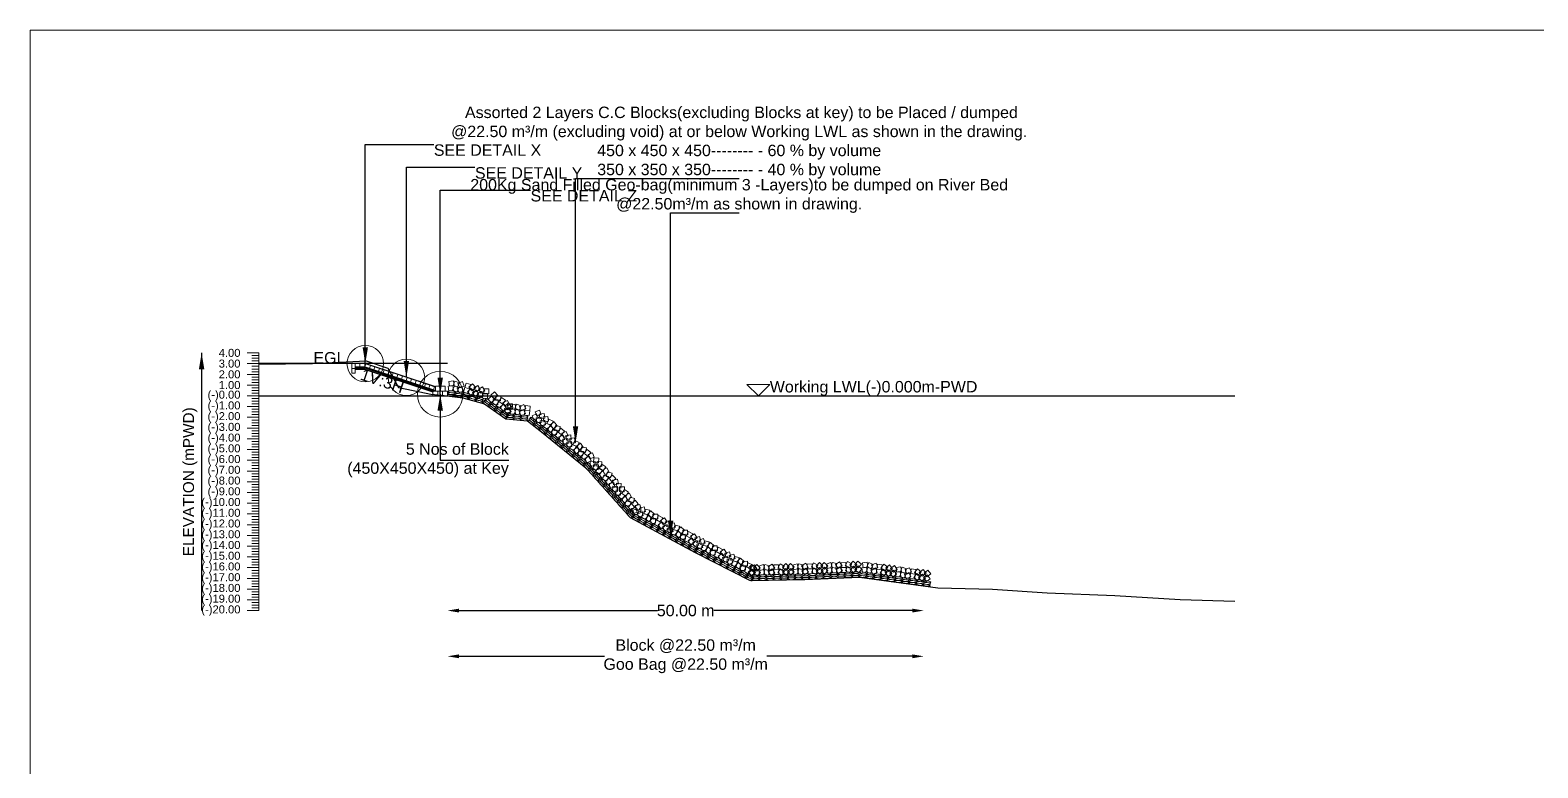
# Model space of a CAD drawing. Header units: inches. Extents: x 89000 to 845017, y -7071 to 0.
# Drawn here: x 610000 to 616595, y -3229 to 0 of the extents above; entities that cross this region are included whole.
import ezdxf

# ---------------------------------------------------------------- set-up
doc = ezdxf.new("R2010")
doc.units = ezdxf.units.IN
doc.header["$LTSCALE"] = 7
doc.header["$MEASUREMENT"] = 0
doc.header["$PDMODE"] = 3
for name, color, linetype, lineweight in [('Cross Section Labels', 7, 'Continuous', 9), ('Existing_Bed_Level for Xsection', 7, 'Continuous', 25), ('Long Section Labels', 7, 'Continuous', 9)]:
    doc.layers.add(name, color=color, linetype=linetype, lineweight=lineweight)
doc.styles.get("Standard").update_dxf_attribs({"font": 'arial.ttf'})
doc.dimstyles.new('Appron Lebeling Style', dxfattribs={"dimtxt": 50, "dimasz": 50, "dimexe": 0.18, "dimexo": 0.0625, "dimgap": 0.09, "dimtad": 0, "dimtih": 1, "dimtoh": 1, "dimdec": 4, "dimzin": 0, "dimdsep": 46, "dimtxsty": 'Standard', "dimcen": 0.09, "dimse1": 1, "dimse2": 1, "dimadec": 0, "dimazin": 0, "dimtfac": 1, "dimtdec": 4, "dimtofl": 0, "dimtmove": 0, "dimatfit": 3, "dimfxl": 1, "dimtolj": 1, "dimtzin": 0, "dimarcsym": 0})
doc.dimstyles.get("Standard").update_dxf_attribs({"dimtxt": 0.18, "dimasz": 0.18, "dimexe": 0.18, "dimexo": 0.0625, "dimgap": 0.09, "dimtad": 0, "dimtih": 1, "dimtoh": 1, "dimdec": 4, "dimzin": 0, "dimdsep": 46, "dimtxsty": 'Standard', "dimcen": 0.09, "dimadec": 0, "dimazin": 0, "dimtfac": 1, "dimtdec": 4, "dimtofl": 0, "dimtmove": 0, "dimatfit": 3, "dimfxl": 1, "dimtolj": 1, "dimtzin": 0, "dimarcsym": 0})

# ---------------------------------------------------------------- blocks, each defined once
blk = doc.blocks.new('*D325')
at = {"layer": 'Cross Section Labels', "color": 0, "lineweight": -2, "transparency": 16777216}
for p, q in [((611875.5, -2540.9), (612744.9, -2540.9)), ((613859.4, -2540.9), (612990.1, -2540.9))]:
    blk.add_line(p, q, dxfattribs=at)
at = {"layer": 'Cross Section Labels', "color": 0, "transparency": 16777216}
for points in [[(611875.5, -2532.6), (611875.5, -2549.2), (611825.5, -2540.9)], [(613859.4, -2532.6), (613859.4, -2549.2), (613909.4, -2540.9)]]:
    blk.add_solid(points, dxfattribs=at)
at = {"layer": 'Defpoints', "color": 0, "transparency": 16777216}
for p in [(611825.5, -1600.9), (613909.4, -2432.5), (613909.4, -2540.9)]:
    blk.add_point(p, dxfattribs=at)
at = {"layer": 'Cross Section Labels', "color": 0, "transparency": 16777216, "insert": (612867.5, -2540.9), "char_height": 50, "attachment_point": 5}
blk.add_mtext('\\A1;50.00 m', dxfattribs=at)
blk = doc.blocks.new('*D326')
at = {"layer": 'Cross Section Labels', "color": 0, "lineweight": -2, "transparency": 16777216}
for p, q in [((611875.5, -2740.9), (612511.9, -2740.9)), ((613859.4, -2740.9), (613223.1, -2740.9))]:
    blk.add_line(p, q, dxfattribs=at)
at = {"layer": 'Cross Section Labels', "color": 0, "transparency": 16777216}
for points in [[(611875.5, -2732.6), (611875.5, -2749.2), (611825.5, -2740.9)], [(613859.4, -2732.6), (613859.4, -2749.2), (613909.4, -2740.9)]]:
    blk.add_solid(points, dxfattribs=at)
at = {"layer": 'Defpoints', "color": 0, "transparency": 16777216}
for p in [(611825.5, -1600.9), (613909.4, -2432.5), (613909.4, -2740.9)]:
    blk.add_point(p, dxfattribs=at)
at = {"layer": 'Cross Section Labels', "color": 0, "transparency": 16777216, "insert": (612867.5, -2740.9), "char_height": 50, "attachment_point": 5}
blk.add_mtext('\\A1;Block @22.50 m³/m ^JGoo Bag @22.50 m³/m ', dxfattribs=at)

msp = doc.modelspace()

# ---------------------------------------------------------------- linework, layer by layer
at = {"layer": 'Cross Section Labels'}
for points in [[(610000, 0), (620000, 0), (620000, -7071), (610000, -7071)], [(613185.51721, -1600.89), (613235.51721, -1550.89), (613135.51721, -1550.89)]]:
    msp.add_lwpolyline(points, close=True, dxfattribs=at)
for centre, radius in [((611465.96721, -1459.89), 80), ((611645.74221, -1519.815), 80), ((611793.79221, -1593.84), 100)]:
    msp.add_circle(centre, radius, dxfattribs=at)
at = {"layer": 'Existing_Bed_Level for Xsection'}
for points in [[(611000, -1462.334), (611235.0373, -1459.561), (611470.06864, -1448.234), (611564.08475, -1479.489), (611611.08983, -1564.794), (611705.10594, -1583.359), (611752.11101, -1592.759), (611799.12205, -1597.459), (611893.1322, -1609.679), (611987.14831, -1636.469), (612081.16442, -1701.799), (612175.17458, -1710.729), (612236.79924, -1758.34), (612430.54214, -1916.26), (612624.29302, -2133.4), (612909.70413, -2286.15), (613149.30514, -2409.76), (613388.91501, -2404.12), (613628.5317, -2394.25), (613970.06649, -2440.78), (614209.65965, -2446.89), (614449.26023, -2463.34), (614745.02369, -2474.62), (615030.43167, -2492.95), (615270.02034, -2500)], [(611825.51721, -1459.89), (611000, -1459.89)], [(611772.64221, -1562.115), (611468.1379, -1460.61357), (611465.96721, -1459.89), (611463.67909, -1459.89), (611421.37909, -1459.89)], [(611421.37909, -1473.99), (611463.67909, -1473.99), (611772.64221, -1576.97771)], [(611421.37909, -1478.69), (611462.91639, -1478.69), (611766.06639, -1579.74)], [(611421.37909, -1483.39), (611462.15368, -1483.39), (611762.06721, -1583.36118)], [(611000, -1600.89), (615270.02034, -1600.89)]]:
    msp.add_lwpolyline(points, dxfattribs=at)
at = {"layer": 'Long Section Labels'}
for points in [[(611000, -1412.89), (610950, -1412.89)], [(611000, -1424.64), (610970, -1424.64)], [(611000, -1436.39), (610970, -1436.39)], [(611000, -1448.14), (610970, -1448.14)], [(611000, -2540.89), (611000, -2493.89), (611000, -2446.89), (611000, -2399.89), (611000, -2352.89), (611000, -2305.89), (611000, -2258.89), (611000, -2211.89), (611000, -2164.89), (611000, -2117.89), (611000, -2070.89), (611000, -2023.89), (611000, -1976.89), (611000, -1929.89), (611000, -1882.89), (611000, -1835.89), (611000, -1788.89), (611000, -1741.89), (611000, -1694.89), (611000, -1647.89), (611000, -1600.89), (611000, -1553.89), (611000, -1506.89), (611000, -1459.89), (611000, -1412.89)], [(611000, -1459.89), (610950, -1459.89)], [(611000, -1506.89), (610950, -1506.89)], [(611000, -1471.64), (610970, -1471.64)], [(611000, -1483.39), (610970, -1483.39)], [(611000, -1495.14), (610970, -1495.14)], [(611000, -1553.89), (610950, -1553.89)], [(611000, -1518.64), (610970, -1518.64)], [(611000, -1530.39), (610970, -1530.39)], [(611000, -1542.14), (610970, -1542.14)], [(611000, -1565.64), (610970, -1565.64)], [(611000, -1577.39), (610970, -1577.39)], [(611000, -1600.89), (610950, -1600.89)], [(611000, -1647.89), (610950, -1647.89)], [(611000, -1589.14), (610970, -1589.14)], [(611000, -1612.64), (610970, -1612.64)], [(611000, -1624.39), (610970, -1624.39)], [(611000, -1636.14), (610970, -1636.14)], [(611000, -1694.89), (610950, -1694.89)], [(611000, -1659.64), (610970, -1659.64)], [(611000, -1671.39), (610970, -1671.39)], [(611000, -1683.14), (610970, -1683.14)], [(611000, -1706.64), (610970, -1706.64)], [(611000, -1741.89), (610950, -1741.89)], [(611000, -1718.39), (610970, -1718.39)], [(611000, -1730.14), (610970, -1730.14)], [(611000, -1753.64), (610970, -1753.64)], [(611000, -1765.39), (610970, -1765.39)], [(611000, -1777.14), (610970, -1777.14)], [(611000, -1788.89), (610950, -1788.89)], [(611000, -1835.89), (610950, -1835.89)], [(611000, -1800.64), (610970, -1800.64)], [(611000, -1812.39), (610970, -1812.39)], [(611000, -1824.14), (610970, -1824.14)], [(611000, -1882.89), (610950, -1882.89)], [(611000, -1847.64), (610970, -1847.64)], [(611000, -1859.39), (610970, -1859.39)], [(611000, -1871.14), (610970, -1871.14)], [(611000, -1894.64), (610970, -1894.64)], [(611000, -1906.39), (610970, -1906.39)], [(611000, -1929.89), (610950, -1929.89)], [(611000, -1976.89), (610950, -1976.89)], [(611000, -1918.14), (610970, -1918.14)], [(611000, -1941.64), (610970, -1941.64)], [(611000, -1953.39), (610970, -1953.39)], [(611000, -1965.14), (610970, -1965.14)], [(611000, -2023.89), (610950, -2023.89)], [(611000, -1988.64), (610970, -1988.64)], [(611000, -2000.39), (610970, -2000.39)], [(611000, -2012.14), (610970, -2012.14)], [(611000, -2035.64), (610970, -2035.64)], [(611000, -2070.89), (610950, -2070.89)], [(611000, -2047.39), (610970, -2047.39)], [(611000, -2059.14), (610970, -2059.14)], [(611000, -2082.64), (610970, -2082.64)], [(611000, -2094.39), (610970, -2094.39)], [(611000, -2106.14), (610970, -2106.14)], [(611000, -2117.89), (610950, -2117.89)], [(611000, -2164.89), (610950, -2164.89)], [(611000, -2129.64), (610970, -2129.64)], [(611000, -2141.39), (610970, -2141.39)], [(611000, -2153.14), (610970, -2153.14)], [(611000, -2211.89), (610950, -2211.89)], [(611000, -2176.64), (610970, -2176.64)], [(611000, -2188.39), (610970, -2188.39)], [(611000, -2200.14), (610970, -2200.14)], [(611000, -2223.64), (610970, -2223.64)], [(611000, -2235.39), (610970, -2235.39)], [(611000, -2258.89), (610950, -2258.89)], [(611000, -2305.89), (610950, -2305.89)], [(611000, -2247.14), (610970, -2247.14)], [(611000, -2270.64), (610970, -2270.64)], [(611000, -2282.39), (610970, -2282.39)], [(611000, -2294.14), (610970, -2294.14)], [(611000, -2352.89), (610950, -2352.89)], [(611000, -2317.64), (610970, -2317.64)], [(611000, -2329.39), (610970, -2329.39)], [(611000, -2341.14), (610970, -2341.14)], [(611000, -2364.64), (610970, -2364.64)], [(611000, -2399.89), (610950, -2399.89)], [(611000, -2376.39), (610970, -2376.39)], [(611000, -2388.14), (610970, -2388.14)], [(611000, -2411.64), (610970, -2411.64)], [(611000, -2423.39), (610970, -2423.39)], [(611000, -2435.14), (610970, -2435.14)], [(611000, -2446.89), (610950, -2446.89)], [(611000, -2493.89), (610950, -2493.89)], [(611000, -2458.64), (610970, -2458.64)], [(611000, -2470.39), (610970, -2470.39)], [(611000, -2482.14), (610970, -2482.14)], [(611000, -2505.64), (610970, -2505.64)], [(611000, -2540.89), (610950, -2540.89)], [(611000, -2517.39), (610970, -2517.39)], [(611000, -2529.14), (610970, -2529.14)]]:
    msp.add_lwpolyline(points, dxfattribs=at)
for points in [[(611421.37909, -1459.89), (611407.27909, -1459.89), (611407.27909, -1481.04), (611421.37909, -1481.04)], [(611421.37909, -1481.04), (611407.27909, -1481.04), (611407.27909, -1502.19), (611421.37909, -1502.19)], [(611442.52909, -1459.89), (611421.37909, -1459.89), (611421.37909, -1473.99), (611442.52909, -1473.99)], [(611463.67909, -1459.89), (611442.52909, -1459.89), (611442.52909, -1473.99), (611463.67909, -1473.99)], [(611488.20256, -1467.30178), (611468.1379, -1460.61357), (611463.67909, -1473.99), (611483.74374, -1480.67822)], [(611508.26721, -1473.99), (611488.20256, -1467.30178), (611483.74374, -1480.67822), (611503.8084, -1487.36643)], [(611528.33186, -1480.67822), (611508.26721, -1473.99), (611503.8084, -1487.36643), (611523.87305, -1494.05465)], [(611548.39651, -1487.36643), (611528.33186, -1480.67822), (611523.87305, -1494.05465), (611543.9377, -1500.74287)], [(611568.46116, -1494.05465), (611548.39651, -1487.36643), (611543.9377, -1500.74287), (611564.00235, -1507.43109)], [(611588.52581, -1500.74287), (611568.46116, -1494.05465), (611564.00235, -1507.43109), (611584.067, -1514.1193)], [(611608.59047, -1507.43109), (611588.52581, -1500.74287), (611584.067, -1514.1193), (611604.13165, -1520.80752)], [(611628.65512, -1514.1193), (611608.59047, -1507.43109), (611604.13165, -1520.80752), (611624.19631, -1527.49574)], [(611648.71977, -1520.80752), (611628.65512, -1514.1193), (611624.19631, -1527.49574), (611644.26096, -1534.18396)], [(611668.78442, -1527.49574), (611648.71977, -1520.80752), (611644.26096, -1534.18396), (611664.32561, -1540.87217)], [(611688.84907, -1534.18396), (611668.78442, -1527.49574), (611664.32561, -1540.87217), (611684.39026, -1547.56039)], [(611708.91373, -1540.87217), (611688.84907, -1534.18396), (611684.39026, -1547.56039), (611704.45491, -1554.24861)], [(611728.97838, -1547.56039), (611708.91373, -1540.87217), (611704.45491, -1554.24861), (611724.51957, -1560.93682)], [(611749.04303, -1554.24861), (611728.97838, -1547.56039), (611724.51957, -1560.93682), (611744.58422, -1567.62504)], [(611769.10768, -1560.93682), (611749.04303, -1554.24861), (611744.58422, -1567.62504), (611764.64887, -1574.31326)], [(611783.21721, -1579.74), (611762.06721, -1579.74), (611762.06721, -1600.89), (611783.21721, -1600.89)], [(611793.79221, -1558.59), (611772.64221, -1558.59), (611772.64221, -1579.74), (611793.79221, -1579.74)], [(611804.36721, -1579.74), (611783.21721, -1579.74), (611783.21721, -1600.89), (611804.36721, -1600.89)], [(611814.94221, -1558.59), (611793.79221, -1558.59), (611793.79221, -1579.74), (611814.94221, -1579.74)], [(611825.51721, -1579.74), (611804.36721, -1579.74), (611804.36721, -1600.89), (611825.51721, -1600.89)], [(611849.53927, -1556.11476), (611828.57532, -1558.91395), (611831.37451, -1579.8779), (611852.33846, -1577.07871)], [(611852.26553, -1535.14121), (611831.30159, -1537.9404), (611834.10078, -1558.90434), (611855.06472, -1556.10515)], [(611875.2391, -1564.97959), (611855.68743, -1556.91394), (611847.62178, -1576.46561), (611867.17345, -1584.53126)], [(611877.96537, -1544.00603), (611858.4137, -1535.94038), (611850.34805, -1555.49205), (611869.89972, -1563.5577)], [(611888.11278, -1559.62602), (611868.58115, -1567.74008), (611876.69522, -1587.27171), (611896.22684, -1579.15764)], [(611890.83904, -1538.65246), (611871.30742, -1546.76653), (611879.42148, -1566.29816), (611898.95311, -1558.18409)], [(611921.28473, -1570.78503), (611900.9444, -1564.98903), (611895.1484, -1585.32936), (611915.48873, -1591.12536)], [(611927.08072, -1550.44471), (611906.7404, -1544.64871), (611900.9444, -1564.98903), (611921.28473, -1570.78503)], [(611943.51047, -1584.08045), (611928.78414, -1568.89962), (611913.60331, -1583.62595), (611928.32964, -1598.80678)], [(611949.30647, -1563.74012), (611934.58014, -1548.55929), (611919.39931, -1563.28562), (611934.12564, -1578.46645)], [(611953.00133, -1575.26805), (611934.51607, -1585.54508), (611944.7931, -1604.03035), (611963.27837, -1593.75331)], [(611958.79733, -1554.92772), (611940.31206, -1565.20475), (611950.5891, -1583.69002), (611969.07436, -1573.41299)], [(611983.62196, -1599.53786), (611973.33021, -1581.06078), (611954.85313, -1591.35253), (611965.14488, -1609.82961)], [(611989.41796, -1579.19753), (611979.12621, -1560.72046), (611960.64913, -1571.01221), (611970.94088, -1589.48928)], [(612006.11248, -1570.49205), (611984.96505, -1570.16226), (611984.63525, -1591.30968), (612005.78268, -1591.63948)], [(612000.31648, -1590.83238), (611979.16905, -1590.50258), (611978.83925, -1611.65001), (611999.98668, -1611.97981)], [(612033.12309, -1617.24703), (612019.47341, -1601.09127), (612003.31765, -1614.74096), (612016.96733, -1630.89672)], [(612045.19208, -1599.87861), (612031.5424, -1583.72285), (612015.38663, -1597.37253), (612029.03632, -1613.5283)], [(612047.01648, -1618.41575), (612025.94156, -1616.63529), (612024.1611, -1637.71021), (612045.23603, -1639.49067)], [(612059.08547, -1601.04732), (612038.01054, -1599.26687), (612036.23009, -1620.34179), (612057.30501, -1622.12225)], [(612067.67592, -1637.48225), (612050.3075, -1625.41326), (612038.23851, -1642.78168), (612055.60694, -1654.85067)], [(612079.74491, -1620.11382), (612062.37648, -1608.04484), (612050.3075, -1625.41326), (612067.67592, -1637.48225)], [(612084.4003, -1657.25715), (612075.38184, -1638.12629), (612056.25098, -1647.14475), (612065.26944, -1666.27561)], [(612096.46928, -1639.88873), (612087.45083, -1620.75787), (612068.31996, -1629.77633), (612077.33842, -1648.90719)], [(612106.39384, -1648.24385), (612092.91329, -1631.94669), (612076.61614, -1645.42724), (612090.09668, -1661.72439)], [(612108.302, -1634.62358), (612087.48512, -1638.36256), (612091.2241, -1659.17944), (612112.04098, -1655.44046)], [(612121.22667, -1636.64731), (612100.37195, -1640.16911), (612103.89375, -1661.02383), (612124.74847, -1657.50204)], [(612147.21743, -1644.61895), (612127.39878, -1637.2336), (612120.01343, -1657.05226), (612139.83208, -1664.4376)], [(612159.89846, -1638.82381), (612140.65883, -1647.60782), (612149.44284, -1666.84746), (612168.68248, -1658.06344)], [(612187.2535, -1645.30807), (612166.19828, -1643.30804), (612164.19825, -1664.36326), (612185.25347, -1666.36329)], [(612104.39381, -1669.29907), (612090.91326, -1653.00191), (612074.6161, -1666.48246), (612088.09665, -1682.77962)], [(612096.23301, -1651.992), (612075.41613, -1655.73098), (612079.15511, -1676.54787), (612099.97199, -1672.80889)], [(612119.22664, -1657.70254), (612098.37192, -1661.22433), (612101.89372, -1682.07905), (612122.74844, -1678.55726)], [(612145.2174, -1665.67417), (612125.39875, -1658.28882), (612118.0134, -1678.10748), (612137.83205, -1685.49283)], [(612157.89843, -1659.87903), (612138.6588, -1668.66304), (612147.44281, -1687.90268), (612166.68245, -1679.11866)], [(612185.25347, -1666.36329), (612164.19825, -1664.36326), (612162.19822, -1685.41848), (612183.25344, -1687.41851)], [(612223.08458, -1699.18772), (612215.0438, -1679.62581), (612195.48189, -1687.66659), (612203.52267, -1707.2285)], [(612236.01532, -1682.45098), (612227.97454, -1662.88907), (612208.41263, -1670.92985), (612216.45341, -1690.49177)], [(612235.1681, -1694.52688), (612214.18895, -1697.20977), (612216.87184, -1718.18892), (612237.85099, -1715.50603)], [(612248.09884, -1677.79015), (612227.1197, -1680.47304), (612229.80259, -1701.45218), (612250.78173, -1698.76929)], [(612254.59501, -1728.42735), (612251.89541, -1707.45035), (612230.91841, -1710.14994), (612233.618, -1731.12694)], [(612267.52575, -1711.69061), (612264.82616, -1690.71361), (612243.84915, -1693.4132), (612246.54875, -1714.39021)], [(612287.50744, -1711.10845), (612268.21187, -1702.44801), (612259.55142, -1721.74358), (612278.847, -1730.40403)], [(612274.14474, -1727.50238), (612254.84917, -1718.84193), (612246.18872, -1738.1375), (612265.48429, -1746.79795)], [(612291.32379, -1748.57242), (612278.95044, -1731.4195), (612261.79752, -1743.79286), (612274.17087, -1760.94578)], [(612304.68649, -1732.1785), (612292.31314, -1715.02558), (612275.16022, -1727.39893), (612287.53357, -1744.55185)], [(612305.08701, -1750.80089), (612284.21013, -1747.41291), (612280.82215, -1768.28979), (612301.69903, -1771.67777)], [(612318.44971, -1734.40697), (612297.57283, -1731.01899), (612294.18485, -1751.89587), (612315.06173, -1755.28385)], [(612324.22681, -1771.39243), (612307.83289, -1758.02973), (612294.47019, -1774.42365), (612310.86411, -1787.78635)], [(612337.58952, -1754.99851), (612321.19559, -1741.63581), (612307.83289, -1758.02973), (612324.22681, -1771.39243)], [(612339.38889, -1792.38917), (612331.86085, -1772.62427), (612312.09596, -1780.15231), (612319.624, -1799.91721)], [(612352.7516, -1775.99525), (612345.22355, -1756.23035), (612325.45866, -1763.75839), (612332.9867, -1783.52329)], [(612364.95252, -1771.65103), (612343.91056, -1773.78605), (612346.04558, -1794.82801), (612367.08754, -1792.69299)], [(612351.58982, -1788.04495), (612330.54786, -1790.17997), (612332.68288, -1811.22193), (612353.72484, -1809.08691)], [(612370.12629, -1822.44038), (612367.97451, -1801.40013), (612346.93426, -1803.5519), (612349.08603, -1824.59216)], [(612383.48899, -1806.04646), (612381.33721, -1785.0062), (612360.29696, -1787.15798), (612362.44873, -1808.19823)], [(612388.90221, -1821.04128), (612369.60663, -1812.38083), (612360.94619, -1831.67641), (612380.24176, -1840.33685)], [(612402.26491, -1804.64736), (612382.96934, -1795.98691), (612374.30889, -1815.28248), (612393.60446, -1823.94293)], [(612406.08126, -1842.11133), (612393.70791, -1824.95841), (612376.55499, -1837.33176), (612388.92834, -1854.48468)], [(612419.44396, -1825.7174), (612407.07061, -1808.56448), (612389.91769, -1820.93784), (612402.29104, -1838.09076)], [(612419.84447, -1844.33979), (612398.96759, -1840.95182), (612395.57962, -1861.82869), (612416.4565, -1865.21667)], [(612433.20717, -1827.94587), (612412.33029, -1824.55789), (612408.94232, -1845.43477), (612429.8192, -1848.82275)], [(612452.34698, -1848.53741), (612435.95306, -1835.17471), (612422.59036, -1851.56863), (612438.98428, -1864.93133)], [(612438.98428, -1864.93133), (612422.59036, -1851.56863), (612409.22766, -1867.96256), (612425.62158, -1881.32526)], [(612454.14636, -1885.92807), (612446.61832, -1866.16318), (612426.85342, -1873.69122), (612434.38147, -1893.45611)], [(612467.50906, -1869.53415), (612459.98102, -1849.76925), (612440.21613, -1857.29729), (612447.74417, -1877.06219)], [(612471.36819, -1887.66494), (612450.25285, -1886.45456), (612449.04247, -1907.5699), (612470.15781, -1908.78028)], [(612484.24791, -1924.55341), (612485.44147, -1903.43712), (612464.32518, -1902.24355), (612463.13161, -1923.35984)], [(612487.14925, -1873.58373), (612466.03391, -1872.37334), (612464.82353, -1893.48868), (612485.93887, -1894.69906)], [(612500.02897, -1910.4722), (612501.22254, -1889.3559), (612480.10624, -1888.16234), (612478.91267, -1909.27863)], [(612518.79056, -1912.05189), (612501.10238, -1900.45659), (612489.50708, -1918.14477), (612507.19525, -1929.74007)], [(612503.00949, -1926.13311), (612485.32132, -1914.53781), (612473.72602, -1932.22598), (612491.41419, -1943.82128)], [(612516.65042, -1949.64888), (612507.13725, -1930.75915), (612488.24751, -1940.27233), (612497.76069, -1959.16206)], [(612529.88992, -1954.02015), (612509.80867, -1947.38193), (612503.17045, -1967.46318), (612523.2517, -1974.1014)], [(612532.43149, -1935.56767), (612522.91831, -1916.67794), (612504.02858, -1926.19112), (612513.54176, -1945.08085)], [(612545.54253, -1977.37265), (612531.46132, -1961.59159), (612515.68026, -1975.67281), (612529.76147, -1991.45387)], [(612545.67098, -1939.93894), (612525.58973, -1933.30072), (612518.95151, -1953.38197), (612539.03276, -1960.02019)], [(612561.3236, -1963.29144), (612547.24238, -1947.51038), (612531.46132, -1961.59159), (612545.54253, -1977.37265)], [(612572.98436, -1986.41672), (612568.66781, -1965.71189), (612547.96298, -1970.02844), (612552.27954, -1990.73327)], [(612557.2033, -2000.49793), (612552.88675, -1979.7931), (612532.18192, -1984.10966), (612536.49847, -2004.81448)], [(612569.93668, -1998.13238), (612548.82135, -1996.922), (612547.61096, -2018.03733), (612568.7263, -2019.24772)], [(612582.8164, -2035.02085), (612584.00997, -2013.90455), (612562.89367, -2012.71099), (612561.70011, -2033.82728)], [(612585.71775, -1984.05116), (612564.60241, -1982.84078), (612563.39203, -2003.95612), (612584.50736, -2005.1665)], [(612601.57799, -2036.60054), (612583.88981, -2025.00524), (612572.29451, -2042.69342), (612589.98269, -2054.28872)], [(612598.59746, -2020.93964), (612599.79103, -1999.82334), (612578.67473, -1998.62977), (612577.48117, -2019.74607)], [(612615.21892, -2060.11632), (612605.70574, -2041.22659), (612586.81601, -2050.73977), (612596.32919, -2069.6295)], [(612617.35905, -2022.51933), (612599.67088, -2010.92403), (612588.07557, -2028.6122), (612605.76375, -2040.2075)], [(612630.99998, -2046.03511), (612621.4868, -2027.14537), (612602.59707, -2036.65855), (612612.11025, -2055.54828)], [(612644.23947, -2050.40638), (612624.15822, -2043.76816), (612617.52, -2063.84941), (612637.60125, -2070.48763)], [(612628.45841, -2064.48759), (612608.37716, -2057.84937), (612601.73894, -2077.93062), (612621.82019, -2084.56884)], [(612644.11103, -2087.84009), (612630.02981, -2072.05903), (612614.24875, -2086.14024), (612628.32996, -2101.92131)], [(612659.89209, -2073.75888), (612645.81088, -2057.97782), (612630.02981, -2072.05903), (612644.11103, -2087.84009)], [(612655.77179, -2110.96537), (612651.45524, -2090.26054), (612630.75041, -2094.57709), (612635.06697, -2115.28192)], [(612657.28786, -2094.91488), (612637.04288, -2101.03561), (612643.16361, -2121.28059), (612663.40859, -2115.15986)], [(612671.55286, -2096.88415), (612667.2363, -2076.17933), (612646.53147, -2080.49588), (612650.84803, -2101.20071)], [(612667.26779, -2076.26753), (612647.02281, -2082.38826), (612653.14354, -2102.63324), (612673.38852, -2096.51251)], [(612682.06156, -2125.12929), (612675.92471, -2104.88919), (612655.68461, -2111.02604), (612661.82146, -2131.26614)], [(612692.04148, -2106.48194), (612685.90463, -2086.24184), (612665.66454, -2092.37869), (612671.80139, -2112.61879)], [(612710.20304, -2101.51701), (612689.60712, -2096.70756), (612684.79768, -2117.30348), (612705.39359, -2122.11293)], [(612731.09536, -2118.91177), (612715.6693, -2104.44252), (612701.20005, -2119.86857), (612716.62611, -2134.33783)], [(612700.22311, -2120.16436), (612679.6272, -2115.35491), (612674.81775, -2135.95082), (612695.41366, -2140.76027)], [(612721.11543, -2137.55912), (612705.68938, -2123.08986), (612691.22012, -2138.51592), (612706.64618, -2152.98517)], [(612735.05077, -2137.11365), (612713.91133, -2137.7818), (612714.57947, -2158.92124), (612735.71892, -2158.2531)], [(612745.0307, -2118.4663), (612723.89126, -2119.13445), (612724.5594, -2140.27389), (612745.69885, -2139.60575)], [(612757.77611, -2153.66366), (612739.12876, -2143.68374), (612729.14883, -2162.33108), (612747.79618, -2172.31101)], [(612767.75604, -2135.01632), (612749.10869, -2125.03639), (612739.12876, -2143.68374), (612757.77611, -2153.66366)], [(612776.67468, -2171.3723), (612765.50481, -2153.41244), (612747.54495, -2164.58231), (612758.71482, -2182.54216)], [(612786.65461, -2152.72495), (612775.48474, -2134.76509), (612757.52488, -2145.93496), (612768.69475, -2163.89482)], [(612787.81929, -2164.77437), (612767.57431, -2170.8951), (612773.69504, -2191.14008), (612793.94002, -2185.01935)], [(612797.79922, -2146.12703), (612777.55424, -2152.24776), (612783.67497, -2172.49274), (612803.91995, -2166.37201)], [(612812.59298, -2194.98878), (612806.45613, -2174.74868), (612786.21604, -2180.88553), (612792.35289, -2201.12563)], [(612822.57291, -2176.34143), (612816.43606, -2156.10134), (612796.19596, -2162.23819), (612802.33281, -2182.47828)], [(612840.73447, -2171.3765), (612820.13855, -2166.56705), (612815.3291, -2187.16297), (612835.92502, -2191.97242)], [(612861.62679, -2188.77126), (612846.20073, -2174.30201), (612831.73148, -2189.72807), (612847.15753, -2204.19732)], [(612830.75454, -2190.02385), (612810.15863, -2185.2144), (612805.34918, -2205.81032), (612825.94509, -2210.61977)], [(612851.64686, -2207.41861), (612836.2208, -2192.94936), (612821.75155, -2208.37541), (612837.17761, -2222.84467)], [(612865.5822, -2206.97314), (612844.44276, -2207.64129), (612845.1109, -2228.78073), (612866.25035, -2228.11259)], [(612875.56213, -2188.3258), (612854.42268, -2188.99394), (612855.09083, -2210.13339), (612876.23027, -2209.46524)], [(612888.30754, -2223.52316), (612869.66019, -2213.54323), (612859.68026, -2232.19058), (612878.32761, -2242.1705)], [(612898.28746, -2204.87581), (612879.64012, -2194.89588), (612869.66019, -2213.54323), (612888.30754, -2223.52316)], [(612907.20611, -2241.23179), (612896.03624, -2223.27193), (612878.07638, -2234.4418), (612889.24625, -2252.40166)], [(612917.18604, -2222.58444), (612906.01617, -2204.62458), (612888.05631, -2215.79445), (612899.22618, -2233.75431)], [(612918.35072, -2234.63387), (612898.10574, -2240.7546), (612904.22647, -2260.99958), (612924.47145, -2254.87885)], [(612928.33064, -2215.98652), (612908.08566, -2222.10725), (612914.2064, -2242.35223), (612934.45137, -2236.2315)], [(612952.49546, -2245.54939), (612946.05333, -2225.40438), (612925.90832, -2231.84651), (612932.35044, -2251.99152)], [(612970.57988, -2240.31048), (612949.91361, -2235.81293), (612945.41607, -2256.4792), (612966.08233, -2260.97675)], [(612942.79857, -2264.34548), (612936.35644, -2244.20047), (612916.21143, -2250.64259), (612922.65356, -2270.78761)], [(612960.88299, -2259.10656), (612940.21672, -2254.60902), (612935.71918, -2275.27529), (612956.38545, -2279.77283)], [(612982.03589, -2276.1835), (612966.39286, -2261.9491), (612952.15846, -2277.59213), (612967.80149, -2291.82653)], [(612991.73277, -2257.38741), (612976.08974, -2243.15301), (612961.85535, -2258.79604), (612977.49838, -2273.03044)], [(612995.9629, -2275.52742), (612974.83597, -2276.51506), (612975.82361, -2297.64199), (612996.95054, -2296.65435)], [(613005.65979, -2256.73133), (612984.53286, -2257.71897), (612985.5205, -2278.8459), (613006.64743, -2277.85826)], [(613018.93583, -2291.73199), (613000.13974, -2282.0351), (612990.44286, -2300.83119), (613009.23894, -2310.52808)], [(613028.63272, -2272.93591), (613009.83663, -2263.23902), (613000.13974, -2282.0351), (613018.93583, -2291.73199)], [(613038.09995, -2309.15291), (613026.65985, -2291.36396), (613008.87091, -2302.80405), (613020.311, -2320.593)], [(613047.79684, -2290.35682), (613036.35674, -2272.56787), (613018.5678, -2284.00797), (613030.00789, -2301.79692)], [(613049.14354, -2302.38726), (613028.99341, -2308.81334), (613035.41949, -2328.96348), (613055.56962, -2322.5374)], [(613058.84043, -2283.59117), (613038.6903, -2290.01726), (613045.11638, -2310.16739), (613065.26651, -2303.74131)], [(613084.06806, -2313.42761), (613077.62593, -2293.2826), (613057.48092, -2299.72473), (613063.92305, -2319.86974)], [(613102.15248, -2308.1887), (613081.48621, -2303.69115), (613076.98867, -2324.35742), (613097.65494, -2328.85496)], [(613074.37117, -2332.2237), (613067.92904, -2312.07869), (613047.78403, -2318.52081), (613054.22616, -2338.66583)], [(613092.45559, -2326.98478), (613071.78933, -2322.48724), (613067.29178, -2343.15351), (613087.95805, -2347.65105)], [(613113.60849, -2344.06172), (613097.96546, -2329.82732), (613083.73106, -2345.47035), (613099.37409, -2359.70475)], [(613123.30538, -2325.26563), (613107.66235, -2311.03123), (613093.42795, -2326.67426), (613109.07098, -2340.90866)], [(613127.5355, -2343.40564), (613106.40858, -2344.39328), (613107.39622, -2365.52021), (613128.52314, -2364.53257)], [(613137.23239, -2324.60955), (613116.10546, -2325.59719), (613117.09311, -2346.72412), (613138.22003, -2345.73648)], [(613150.50843, -2359.61021), (613131.71235, -2349.91332), (613122.01546, -2368.70941), (613140.81155, -2378.4063)], [(613160.20532, -2340.81413), (613141.40924, -2331.11724), (613131.71235, -2349.91332), (613150.50843, -2359.61021)], [(613169.67256, -2377.03112), (613158.23246, -2359.24218), (613140.44351, -2370.68227), (613151.88361, -2388.47122)], [(613157.44746, -2338.89847), (613142.84213, -2354.19574), (613158.13941, -2368.80108), (613172.74474, -2353.5038)], [(613157.94516, -2360.04261), (613143.33983, -2375.33989), (613158.6371, -2389.94522), (613173.24244, -2374.64795)], [(613179.36944, -2358.23504), (613167.92935, -2340.44609), (613150.1404, -2351.88619), (613161.5805, -2369.67514)], [(613193.8886, -2352.9942), (613178.5797, -2338.40105), (613163.98655, -2353.70995), (613179.29546, -2368.3031)], [(613194.3863, -2374.13834), (613179.0774, -2359.54519), (613164.48425, -2374.8541), (613179.79315, -2389.44725)], [(613207.2499, -2339.72889), (613186.95623, -2345.68621), (613192.91355, -2365.97987), (613213.20721, -2360.02256)], [(613207.74759, -2360.87303), (613187.45393, -2366.83035), (613193.41124, -2387.12402), (613213.70491, -2381.1667)], [(613233.99955, -2344.57889), (613213.44807, -2339.583), (613208.45218, -2360.13448), (613229.00366, -2365.13037)], [(613234.49725, -2365.72303), (613213.94577, -2360.72714), (613208.94987, -2381.27862), (613229.50136, -2386.27452)], [(613245.90842, -2337.3283), (613227.83932, -2348.32057), (613238.83159, -2366.38967), (613256.9007, -2355.3974)], [(613246.40612, -2358.47244), (613228.33702, -2369.46472), (613239.32929, -2387.53382), (613257.39839, -2376.54155)], [(613273.83738, -2340.54037), (613252.69323, -2341.03807), (613253.19093, -2362.18221), (613274.33507, -2361.68451)], [(613274.33507, -2361.68451), (613253.19093, -2362.18221), (613253.68863, -2383.32635), (613274.83277, -2382.82866)], [(613299.00641, -2346.64542), (613280.44012, -2336.51548), (613270.31018, -2355.08177), (613288.87647, -2365.21171)], [(613299.5041, -2367.78957), (613280.93782, -2357.65963), (613270.80788, -2376.22591), (613289.37416, -2386.35585)], [(613305.45647, -2335.41459), (613290.85113, -2350.71187), (613306.14841, -2365.3172), (613320.75374, -2350.01993)], [(613305.95416, -2356.55874), (613291.34883, -2371.85601), (613306.64611, -2386.46135), (613321.25144, -2371.16407)], [(613341.89761, -2349.51032), (613326.5887, -2334.91718), (613311.99556, -2350.22608), (613327.30446, -2364.81923)], [(613342.3953, -2370.65447), (613327.0864, -2356.06132), (613312.49325, -2371.37022), (613327.80216, -2385.96337)], [(613355.2589, -2336.24501), (613334.96523, -2342.20233), (613340.92255, -2362.496), (613361.21622, -2356.53868)], [(613355.7566, -2357.38916), (613335.46293, -2363.34647), (613341.42025, -2383.64014), (613361.71391, -2377.68282)], [(613382.00856, -2341.09501), (613361.45707, -2336.09912), (613356.46118, -2356.65061), (613377.01267, -2361.6465)], [(613382.50625, -2362.23916), (613361.95477, -2357.24326), (613356.95888, -2377.79475), (613377.51036, -2382.79064)], [(613392.6775, -2333.76715), (613374.80503, -2345.07632), (613386.1142, -2362.94879), (613403.98667, -2351.63962)], [(613393.54795, -2354.89923), (613375.67548, -2366.2084), (613386.98465, -2384.08087), (613404.85712, -2372.7717)], [(613420.65875, -2336.48625), (613399.52667, -2337.3567), (613400.39712, -2358.48878), (613421.5292, -2357.61834)], [(613421.5292, -2357.61834), (613400.39712, -2358.48878), (613401.26756, -2379.62086), (613422.39964, -2378.75042)], [(613445.93152, -2342.14656), (613427.1895, -2332.34557), (613417.38851, -2351.08758), (613436.13053, -2360.88857)], [(613446.80196, -2363.27864), (613428.05995, -2353.47765), (613418.25896, -2372.21966), (613437.00097, -2382.02065)], [(613452.18254, -2330.80374), (613437.84921, -2346.35617), (613453.40164, -2360.68951), (613467.73498, -2345.13708)], [(613453.05299, -2351.93582), (613438.71966, -2367.48825), (613454.27209, -2381.82159), (613468.60542, -2366.26916)], [(613488.86657, -2344.25473), (613473.30273, -2329.93379), (613458.98178, -2345.49763), (613474.54562, -2359.81857)], [(613489.73701, -2365.38681), (613474.17317, -2351.06587), (613459.85223, -2366.62971), (613475.41607, -2380.95065)], [(613501.99188, -2330.75589), (613481.80641, -2337.07011), (613488.12063, -2357.25557), (613508.3061, -2350.94135)], [(613502.86232, -2351.88797), (613482.67686, -2358.20219), (613488.99108, -2378.38766), (613509.17655, -2372.07343)], [(613528.82289, -2335.13346), (613508.18651, -2330.50072), (613503.55378, -2351.13711), (613524.19016, -2355.76984)], [(613529.69334, -2356.26554), (613509.05696, -2351.6328), (613504.42422, -2372.26919), (613525.0606, -2376.90192)], [(613540.60207, -2327.67402), (613522.7296, -2338.98319), (613534.03877, -2356.85566), (613551.91124, -2345.54649)], [(613541.47251, -2348.8061), (613523.60004, -2360.11527), (613534.90921, -2377.98774), (613552.78168, -2366.67857)], [(613568.58331, -2330.39313), (613547.45123, -2331.26357), (613548.32168, -2352.39565), (613569.45376, -2351.52521)], [(613569.45376, -2351.52521), (613548.32168, -2352.39565), (613549.19213, -2373.52773), (613570.32421, -2372.65729)], [(613593.85608, -2336.05343), (613575.11406, -2326.25244), (613565.31307, -2344.99445), (613584.05509, -2354.79544)], [(613594.72653, -2357.18551), (613575.98451, -2347.38452), (613566.18352, -2366.12653), (613584.92554, -2375.92752)], [(613600.10711, -2324.71061), (613585.77378, -2340.26304), (613601.32621, -2354.59638), (613615.65954, -2339.04395)], [(613600.97755, -2345.84269), (613586.64422, -2361.39512), (613602.19665, -2375.72846), (613616.52998, -2360.17603)], [(613636.79113, -2338.1616), (613621.22729, -2323.84066), (613606.90635, -2339.4045), (613622.47019, -2353.72544)], [(613637.66158, -2359.29368), (613622.09774, -2344.97274), (613607.77679, -2360.53658), (613623.34063, -2374.85752)], [(613658.95228, -2350.45749), (613637.97154, -2353.12784), (613640.64189, -2374.10859), (613661.62264, -2371.43823)], [(613661.80734, -2329.50108), (613640.8266, -2332.17143), (613643.49695, -2353.15217), (613664.47769, -2350.48182)], [(613684.59718, -2359.48002), (613665.09542, -2351.29442), (613656.90982, -2370.79617), (613676.41157, -2378.98177)], [(613687.45224, -2338.52361), (613667.95048, -2330.338), (613659.76488, -2349.83976), (613679.26663, -2358.02536)], [(613697.5035, -2354.20564), (613677.92239, -2362.19957), (613685.91632, -2381.78067), (613705.49742, -2373.78674)], [(613700.35855, -2333.24923), (613680.77745, -2341.24316), (613688.77138, -2360.82426), (613708.35248, -2352.83033)], [(613724.57205, -2361.79754), (613703.61564, -2358.94248), (613700.76058, -2379.89889), (613721.71699, -2382.75395)], [(613727.42711, -2340.84112), (613706.4707, -2337.98607), (613703.61564, -2358.94248), (613724.57205, -2361.79754)], [(613748.4576, -2371.80914), (613731.7286, -2358.86839), (613718.78785, -2375.5974), (613735.51686, -2388.53814)], [(613751.31266, -2350.85273), (613734.58366, -2337.91198), (613721.64291, -2354.64099), (613738.37192, -2367.58173)], [(613756.60387, -2361.74071), (613739.76152, -2374.5336), (613752.55441, -2391.37594), (613769.39675, -2378.58306)], [(613759.45893, -2340.7843), (613742.61658, -2353.57719), (613755.40947, -2370.41953), (613772.25181, -2357.62665)], [(613790.35477, -2381.42632), (613777.54848, -2364.59416), (613760.71633, -2377.40046), (613773.52262, -2394.23261)], [(613793.20983, -2360.46991), (613780.40354, -2343.63775), (613763.57139, -2356.44404), (613776.37768, -2373.2762)], [(613805.64716, -2370.4429), (613784.66641, -2373.11325), (613787.33676, -2394.09399), (613808.31751, -2391.42364)], [(613808.50222, -2349.48648), (613787.52147, -2352.15684), (613790.19182, -2373.13758), (613811.17257, -2370.46723)], [(613831.29205, -2379.46543), (613811.7903, -2371.27982), (613803.60469, -2390.78158), (613823.10645, -2398.96718)], [(613834.14711, -2358.50902), (613814.64536, -2350.32341), (613806.45975, -2369.82517), (613825.9615, -2378.01077)], [(613844.19837, -2374.19105), (613824.61727, -2382.18497), (613832.61119, -2401.76608), (613852.1923, -2393.77215)], [(613847.05343, -2353.23463), (613827.47232, -2361.22856), (613835.46625, -2380.80967), (613855.04736, -2372.81574)], [(613874.12199, -2360.82653), (613853.16557, -2357.97147), (613850.31052, -2378.92789), (613871.26693, -2381.78294)], [(613898.00754, -2370.83814), (613881.27853, -2357.89739), (613868.33779, -2374.6264), (613885.06679, -2387.56714)], [(613906.1538, -2360.76971), (613889.31146, -2373.5626), (613902.10434, -2390.40494), (613918.94669, -2377.61206)], [(613939.9047, -2380.45532), (613927.09841, -2363.62316), (613910.26626, -2376.42945), (613923.07255, -2393.26161)], [(613871.26693, -2381.78294), (613850.31052, -2378.92789), (613847.45546, -2399.8843), (613868.41187, -2402.73935)], [(613895.15248, -2391.79455), (613878.42347, -2378.8538), (613865.48273, -2395.58281), (613882.21173, -2408.52355)], [(613903.29874, -2381.72612), (613886.4564, -2394.51901), (613899.24928, -2411.36135), (613916.09163, -2398.56847)], [(613937.04965, -2401.41173), (613924.24335, -2384.57957), (613907.4112, -2397.38586), (613920.21749, -2414.21802)]]:
    msp.add_lwpolyline(points, close=True, dxfattribs=at)
for centre, major_axis in [((611843.60312, -1583.09787), (15.51111, -2.01623)), ((611874.62534, -1587.13032), (15.51111, -2.01623)), ((611841.54328, -1598.94456), (15.51111, -2.01623)), ((611842.5732, -1591.02121), (15.51111, -2.01623)), ((611872.56549, -1602.97701), (15.51111, -2.01623)), ((611873.59542, -1595.05367), (15.51111, -2.01623)), ((611903.86743, -1608.58399), (15.0428, -4.28646)), ((611906.05703, -1600.89987), (15.0428, -4.28646)), ((611908.24663, -1593.21574), (15.0428, -4.28646)), ((611933.95303, -1617.15692), (15.0428, -4.28646)), ((611936.14263, -1609.47279), (15.0428, -4.28646)), ((611938.33223, -1601.78867), (15.0428, -4.28646)), ((611964.03863, -1625.72984), (15.0428, -4.28646)), ((611966.22823, -1618.04572), (15.0428, -4.28646)), ((611968.41783, -1610.3616), (15.0428, -4.28646)), ((611994.44985, -1636.67788), (12.84491, -8.92568)), ((611999.00924, -1630.11647), (12.84491, -8.92568)), ((612003.56864, -1623.55507), (12.84491, -8.92568)), ((612020.13968, -1654.52925), (12.84491, -8.92568)), ((612024.69907, -1647.96784), (12.84491, -8.92568)), ((612029.25846, -1641.40644), (12.84491, -8.92568)), ((612054.94829, -1659.25781), (12.84491, -8.92568)), ((612045.8295, -1672.38062), (12.84491, -8.92568)), ((612050.3889, -1665.81921), (12.84491, -8.92568)), ((612071.51933, -1690.23199), (12.84491, -8.92568)), ((612076.07872, -1683.67058), (12.84491, -8.92568)), ((612080.63812, -1677.10918), (12.84491, -8.92568)), ((612098.22915, -1699.40699), (15.57151, -1.47913)), ((612098.98472, -1691.4528), (15.57151, -1.47913)), ((612099.74028, -1683.4986), (15.57151, -1.47913)), ((612129.37216, -1702.36526), (15.57151, -1.47913)), ((612130.12773, -1694.41106), (15.57151, -1.47913)), ((612130.8833, -1686.45687), (15.57151, -1.47913)), ((612160.51518, -1705.32352), (15.57151, -1.47913)), ((612161.27074, -1697.36933), (15.57151, -1.47913)), ((612162.02631, -1689.41513), (15.57151, -1.47913)), ((612190.41953, -1717.45877), (12.37775, -9.563)), ((612195.30448, -1711.136), (12.37775, -9.563)), ((612200.18942, -1704.81323), (12.37775, -9.563)), ((612224.94492, -1723.93924), (12.37775, -9.563)), ((612215.17502, -1736.58477), (12.37775, -9.563)), ((612220.05997, -1730.26201), (12.37775, -9.563)), ((612239.998, -1755.79331), (12.12422, -9.88246)), ((612245.04613, -1749.60005), (12.12422, -9.88246)), ((612250.09426, -1743.40679), (12.12422, -9.88246)), ((612264.24643, -1775.55823), (12.12422, -9.88246)), ((612269.29456, -1769.36497), (12.12422, -9.88246)), ((612274.34269, -1763.17171), (12.12422, -9.88246)), ((612293.543, -1789.12989), (12.12422, -9.88246)), ((612298.59113, -1782.93663), (12.12422, -9.88246)), ((612288.49487, -1795.32315), (12.12422, -9.88246)), ((612312.7433, -1815.08807), (12.12422, -9.88246)), ((612317.79143, -1808.89481), (12.12422, -9.88246)), ((612322.83956, -1802.70155), (12.12422, -9.88246)), ((612336.99174, -1834.85299), (12.12422, -9.88246)), ((612342.03987, -1828.65973), (12.12422, -9.88246)), ((612347.088, -1822.46647), (12.12422, -9.88246)), ((612361.24017, -1854.61791), (12.12422, -9.88246)), ((612366.2883, -1848.42465), (12.12422, -9.88246)), ((612371.33643, -1842.23139), (12.12422, -9.88246)), ((612385.48861, -1874.38283), (12.12422, -9.88246)), ((612390.53674, -1868.18957), (12.12422, -9.88246)), ((612395.58487, -1861.99631), (12.12422, -9.88246)), ((612409.73704, -1894.14774), (12.12422, -9.88246)), ((612414.78517, -1887.95448), (12.12422, -9.88246)), ((612419.8333, -1881.76122), (12.12422, -9.88246)), ((612434.31259, -1914.48511), (10.41384, -11.67097)), ((612440.27433, -1909.16555), (10.41384, -11.67097)), ((612446.23606, -1903.84598), (10.41384, -11.67097)), ((612455.14027, -1937.82706), (10.41384, -11.67097)), ((612461.10201, -1932.50749), (10.41384, -11.67097)), ((612467.06374, -1927.18792), (10.41384, -11.67097)), ((612475.96795, -1961.169), (10.41384, -11.67097)), ((612481.92969, -1955.84943), (10.41384, -11.67097)), ((612487.89142, -1950.52987), (10.41384, -11.67097)), ((612496.79563, -1984.51095), (10.41384, -11.67097)), ((612502.75737, -1979.19138), (10.41384, -11.67097)), ((612508.7191, -1973.87181), (10.41384, -11.67097)), ((612517.62331, -2007.85289), (10.41384, -11.67097)), ((612523.58505, -2002.53332), (10.41384, -11.67097)), ((612529.54678, -1997.21375), (10.41384, -11.67097)), ((612538.45099, -2031.19484), (10.41384, -11.67097)), ((612544.41272, -2025.87527), (10.41384, -11.67097)), ((612550.37446, -2020.5557), (10.41384, -11.67097)), ((612559.27867, -2054.53678), (10.41384, -11.67097)), ((612565.2404, -2049.21721), (10.41384, -11.67097)), ((612571.20214, -2043.89764), (10.41384, -11.67097)), ((612580.10635, -2077.87873), (10.41384, -11.67097)), ((612586.06808, -2072.55916), (10.41384, -11.67097)), ((612592.02982, -2067.23959), (10.41384, -11.67097)), ((612600.93403, -2101.22067), (10.41384, -11.67097)), ((612606.89576, -2095.9011), (10.41384, -11.67097)), ((612612.8575, -2090.58153), (10.41384, -11.67097)), ((612627.72344, -2119.24305), (10.41384, -11.67097)), ((612633.68518, -2113.92348), (10.41384, -11.67097)), ((612621.76171, -2124.56262), (10.41384, -11.67097)), ((612646.45999, -2140.73244), (13.79075, -7.38071)), ((612650.23019, -2133.68789), (13.79075, -7.38071)), ((612654.00038, -2126.64333), (13.79075, -7.38071)), ((612674.04149, -2155.49386), (13.79075, -7.38071)), ((612677.81168, -2148.44931), (13.79075, -7.38071)), ((612681.58188, -2141.40475), (13.79075, -7.38071)), ((612701.62299, -2170.25528), (13.79075, -7.38071)), ((612705.39318, -2163.21073), (13.79075, -7.38071)), ((612709.16338, -2156.16618), (13.79075, -7.38071)), ((612729.20449, -2185.0167), (13.79075, -7.38071)), ((612732.97468, -2177.97215), (13.79075, -7.38071)), ((612736.74488, -2170.9276), (13.79075, -7.38071)), ((612764.32637, -2185.68902), (13.79075, -7.38071)), ((612756.78598, -2199.77813), (13.79075, -7.38071)), ((612760.55618, -2192.73357), (13.79075, -7.38071)), ((612784.36748, -2214.53955), (13.79075, -7.38071)), ((612788.13768, -2207.495), (13.79075, -7.38071)), ((612791.90787, -2200.45044), (13.79075, -7.38071)), ((612811.94898, -2229.30097), (13.79075, -7.38071)), ((612815.71917, -2222.25642), (13.79075, -7.38071)), ((612819.48937, -2215.21186), (13.79075, -7.38071)), ((612839.53048, -2244.06239), (13.79075, -7.38071)), ((612843.30067, -2237.01784), (13.79075, -7.38071)), ((612847.07087, -2229.97329), (13.79075, -7.38071)), ((612874.65237, -2244.73471), (13.79075, -7.38071)), ((612867.11198, -2258.82381), (13.79075, -7.38071)), ((612870.88217, -2251.77926), (13.79075, -7.38071)), ((612894.69347, -2273.58524), (13.79075, -7.38071)), ((612898.46367, -2266.54068), (13.79075, -7.38071)), ((612902.23386, -2259.49613), (13.79075, -7.38071)), ((612922.30674, -2288.15637), (13.90075, -7.17139)), ((612925.97001, -2281.05563), (13.90075, -7.17139)), ((612929.63328, -2273.95488), (13.90075, -7.17139)), ((612950.10824, -2302.49914), (13.90075, -7.17139)), ((612953.77151, -2295.3984), (13.90075, -7.17139)), ((612957.43478, -2288.29766), (13.90075, -7.17139)), ((612977.90974, -2316.84192), (13.90075, -7.17139)), ((612981.57301, -2309.74118), (13.90075, -7.17139)), ((612985.23628, -2302.64043), (13.90075, -7.17139)), ((613013.03778, -2316.98321), (13.90075, -7.17139)), ((613005.71124, -2331.18469), (13.90075, -7.17139)), ((613009.37451, -2324.08395), (13.90075, -7.17139)), ((613033.51274, -2345.52747), (13.90075, -7.17139)), ((613037.17601, -2338.42673), (13.90075, -7.17139)), ((613040.83928, -2331.32598), (13.90075, -7.17139)), ((613061.31424, -2359.87025), (13.90075, -7.17139)), ((613064.97751, -2352.7695), (13.90075, -7.17139)), ((613068.64078, -2345.66876), (13.90075, -7.17139)), ((613089.11574, -2374.21302), (13.90075, -7.17139)), ((613092.77901, -2367.11228), (13.90075, -7.17139)), ((613096.44228, -2360.01153), (13.90075, -7.17139)), ((613120.58051, -2381.45505), (13.90075, -7.17139)), ((613124.24378, -2374.35431), (13.90075, -7.17139)), ((613547.74111, -2377.58589), (15.62835, 0.64374)), ((613578.99781, -2376.2984), (15.62835, 0.64374)), ((613610.2545, -2375.01091), (15.62835, 0.64374)), ((613644.915, -2376.3225), (15.49843, -2.11147)), ((613116.91724, -2388.5558), (13.90075, -7.17139)), ((613144.71874, -2402.89857), (13.90075, -7.17139)), ((613148.38201, -2395.79783), (13.90075, -7.17139)), ((613152.04528, -2388.69708), (13.90075, -7.17139)), ((613172.88984, -2389.22432), (15.63727, 0.36807)), ((613173.07786, -2397.21211), (15.63727, 0.36807)), ((613173.26588, -2405.1999), (15.63727, 0.36807)), ((613204.16438, -2388.48818), (15.63727, 0.36807)), ((613204.3524, -2396.47596), (15.63727, 0.36807)), ((613204.54042, -2404.46375), (15.63727, 0.36807)), ((613235.43892, -2387.75203), (15.63727, 0.36807)), ((613235.62693, -2395.73982), (15.63727, 0.36807)), ((613235.81495, -2403.7276), (15.63727, 0.36807)), ((613266.71345, -2387.01588), (15.63727, 0.36807)), ((613266.90147, -2395.00367), (15.63727, 0.36807)), ((613267.08949, -2402.99145), (15.63727, 0.36807)), ((613297.98799, -2386.27973), (15.63727, 0.36807)), ((613298.17601, -2394.26752), (15.63727, 0.36807)), ((613298.36403, -2402.25531), (15.63727, 0.36807)), ((613329.26253, -2385.54358), (15.63727, 0.36807)), ((613329.45055, -2393.53137), (15.63727, 0.36807)), ((613329.63856, -2401.51916), (15.63727, 0.36807)), ((613360.53706, -2384.80743), (15.63727, 0.36807)), ((613360.72508, -2392.79522), (15.63727, 0.36807)), ((613360.9131, -2400.78301), (15.63727, 0.36807)), ((613391.45764, -2384.02333), (15.62835, 0.64374)), ((613391.78647, -2392.00656), (15.62835, 0.64374)), ((613392.11531, -2399.98979), (15.62835, 0.64374)), ((613422.71433, -2382.73584), (15.62835, 0.64374)), ((613423.04317, -2390.71907), (15.62835, 0.64374)), ((613423.37201, -2398.7023), (15.62835, 0.64374)), ((613453.97103, -2381.44835), (15.62835, 0.64374)), ((613454.29986, -2389.43158), (15.62835, 0.64374)), ((613454.6287, -2397.41481), (15.62835, 0.64374)), ((613485.22772, -2380.16087), (15.62835, 0.64374)), ((613485.55656, -2388.1441), (15.62835, 0.64374)), ((613485.8854, -2396.12733), (15.62835, 0.64374)), ((613516.48442, -2378.87338), (15.62835, 0.64374)), ((613516.81325, -2386.85661), (15.62835, 0.64374)), ((613517.14209, -2394.83984), (15.62835, 0.64374)), ((613548.06995, -2385.56912), (15.62835, 0.64374)), ((613548.39878, -2393.55235), (15.62835, 0.64374)), ((613579.32664, -2384.28163), (15.62835, 0.64374)), ((613579.65548, -2392.26486), (15.62835, 0.64374)), ((613610.58334, -2382.99414), (15.62835, 0.64374)), ((613610.91217, -2390.97737), (15.62835, 0.64374)), ((613642.75784, -2392.15624), (15.49843, -2.11147)), ((613643.83642, -2384.23937), (15.49843, -2.11147)), ((613673.7547, -2396.37918), (15.49843, -2.11147)), ((613674.83328, -2388.46232), (15.49843, -2.11147)), ((613675.91186, -2380.54545), (15.49843, -2.11147)), ((613704.75156, -2400.60213), (15.49843, -2.11147)), ((613705.83014, -2392.68527), (15.49843, -2.11147)), ((613706.90872, -2384.7684), (15.49843, -2.11147)), ((613735.74842, -2404.82508), (15.49843, -2.11147)), ((613736.827, -2396.90822), (15.49843, -2.11147)), ((613737.90558, -2388.99135), (15.49843, -2.11147)), ((613766.74528, -2409.04803), (15.49843, -2.11147)), ((613767.82386, -2401.13116), (15.49843, -2.11147)), ((613768.90244, -2393.2143), (15.49843, -2.11147)), ((613797.74214, -2413.27098), (15.49843, -2.11147)), ((613798.82072, -2405.35411), (15.49843, -2.11147)), ((613799.8993, -2397.43725), (15.49843, -2.11147)), ((613828.739, -2417.49393), (15.49843, -2.11147)), ((613829.81758, -2409.57706), (15.49843, -2.11147)), ((613830.89616, -2401.6602), (15.49843, -2.11147)), ((613859.73586, -2421.71688), (15.49843, -2.11147)), ((613860.81444, -2413.80001), (15.49843, -2.11147)), ((613861.89302, -2405.88314), (15.49843, -2.11147)), ((613890.73272, -2425.93983), (15.49843, -2.11147)), ((613891.8113, -2418.02296), (15.49843, -2.11147)), ((613892.88988, -2410.10609), (15.49843, -2.11147)), ((613921.72958, -2430.16277), (15.49843, -2.11147)), ((613922.80816, -2422.24591), (15.49843, -2.11147)), ((613923.88674, -2414.32904), (15.49843, -2.11147))]:
    msp.add_ellipse(centre, major_axis=major_axis, ratio=0.255, dxfattribs=at)

# ---------------------------------------------------------------- texts
at = {"layer": 'Cross Section Labels', "char_height": 50}
for s, insert, attachment_point in [(' Assorted 2 Layers C.C Blocks(excluding Blocks at key) to be Placed / dumped^J@22.50 m³/m (excluding void) at or below Working LWL as shown in the drawing.^J450 x 450 x 450-------- - 60 % by volume^J350 x 350 x 350-------- - 40 % by volume', (613101.62103, -650), 8), ('SEE DETAIL X', (611765.96721, -500), 1), ('200Kg Sand Filled Geo-bag(minimum 3 -Layers)to be dumped on River Bed^J@22.50m³/m as shown in drawing.', (613101.62103, -800), 8), ('SEE DETAIL Y', (611945.74221, -600), 1), ('SEE DETAIL Z', (612188.96721, -700), 1), ('EGL', (611379.07909, -1459.89), 9), ('Working LWL(-)0.000m-PWD', (613235.51721, -1600.89), 7), ('5 Nos of Block ^J(450X450X450) at Key', (612093.79221, -1882.89), 6)]:
    msp.add_mtext(s, dxfattribs=dict(at, insert=insert, attachment_point=attachment_point))
at = {"layer": 'Cross Section Labels', "insert": (611548.42336, -1512.14656), "char_height": 50, "attachment_point": 2, "rotation": 341.565051177}
msp.add_mtext('1V:3H', dxfattribs=at)
at = {"layer": 'Long Section Labels', "char_height": 35, "attachment_point": 6}
for s, insert in [('4.00', (610920, -1412.89)), ('3.00', (610920, -1459.89)), ('2.00', (610920, -1506.89)), ('(-)0.00', (610920, -1600.89)), ('1.00', (610920, -1553.89)), ('(-)1.00', (610920, -1647.89)), ('(-)2.00', (610920, -1694.89)), ('(-)3.00', (610920, -1741.89)), ('(-)4.00', (610920, -1788.89)), ('(-)5.00', (610920, -1835.89)), ('(-)6.00', (610920, -1882.89)), ('(-)7.00', (610920, -1929.89)), ('(-)8.00', (610920, -1976.89)), ('(-)9.00', (610920, -2023.89)), ('(-)10.00', (610920, -2070.89)), ('(-)11.00', (610920, -2117.89)), ('(-)12.00', (610920, -2164.89)), ('(-)13.00', (610920, -2211.89)), ('(-)14.00', (610920, -2258.89)), ('(-)15.00', (610920, -2305.89)), ('(-)16.00', (610920, -2352.89)), ('(-)17.00', (610920, -2399.89)), ('(-)18.00', (610920, -2446.89)), ('(-)19.00', (610920, -2493.89)), ('(-)20.00', (610920, -2540.89))]:
    msp.add_mtext(s, dxfattribs=dict(at, insert=insert))
at = {"layer": 'Long Section Labels', "insert": (610700, -1976.89), "char_height": 48, "attachment_point": 5, "rotation": 90}
msp.add_mtext('ELEVATION (mPWD)', dxfattribs=at)

# ---------------------------------------------------------------- dimensions: what is measured, and where the dimension line sits
at = {"layer": 'Cross Section Labels'}
for base, text, picture, middle in [((613909.41745, -2540.89), '50.00 m', '*D325', (612867.46733, -2540.89)), ((613909.41745, -2740.89), 'Block @22.50 m³/m ^JGoo Bag @22.50 m³/m ', '*D326', (612867.46733, -2740.89))]:
    dim = msp.add_linear_dim(base=base, p1=(611825.51721, -1600.89), p2=(613909.41745, -2432.5173), text=text, dimstyle='Appron Lebeling Style', dxfattribs=at)
    dim.commit()
    dim.dimension.update_dxf_attribs({"geometry": picture, "text_midpoint": middle})

# ---------------------------------------------------------------- leaders
at = {"layer": 'Cross Section Labels', "annotation_type": 0, "has_hookline": 1}
for points, hookline_direction, text_width in [([(611465.96721, -1459.89), (611465.96721, -500), (611765.87721, -500)], 0, 466.13233), ([(611645.74221, -1519.815), (611645.74221, -600), (611945.65221, -600)], 0, 466.03001), ([(612385.78409, -1805.59648), (612385.78409, -650), (613101.53103, -650)], 0, 2510.77763), ([(611793.79221, -1593.84), (611793.79221, -700), (612188.87721, -700)], 0, 460.91405), ([(612801.62103, -2219.43427), (612801.62103, -800), (613101.53103, -800)], 0, 2345.7367), ([(611793.79221, -1593.84), (611793.79221, -1882.89), (612093.88221, -1882.89)], 1, 701.90996)]:
    msp.add_leader(points, dimstyle='Standard', override={"dimasz": 72}, dxfattribs=dict(at, hookline_direction=hookline_direction, text_width=text_width))
at = {"layer": 'Long Section Labels'}
msp.add_leader([(610750, -1412.89), (610750, -2540.89)], dimstyle='Standard', override={"dimasz": 72}, dxfattribs=at)

doc.saveas('drawing.dxf')
